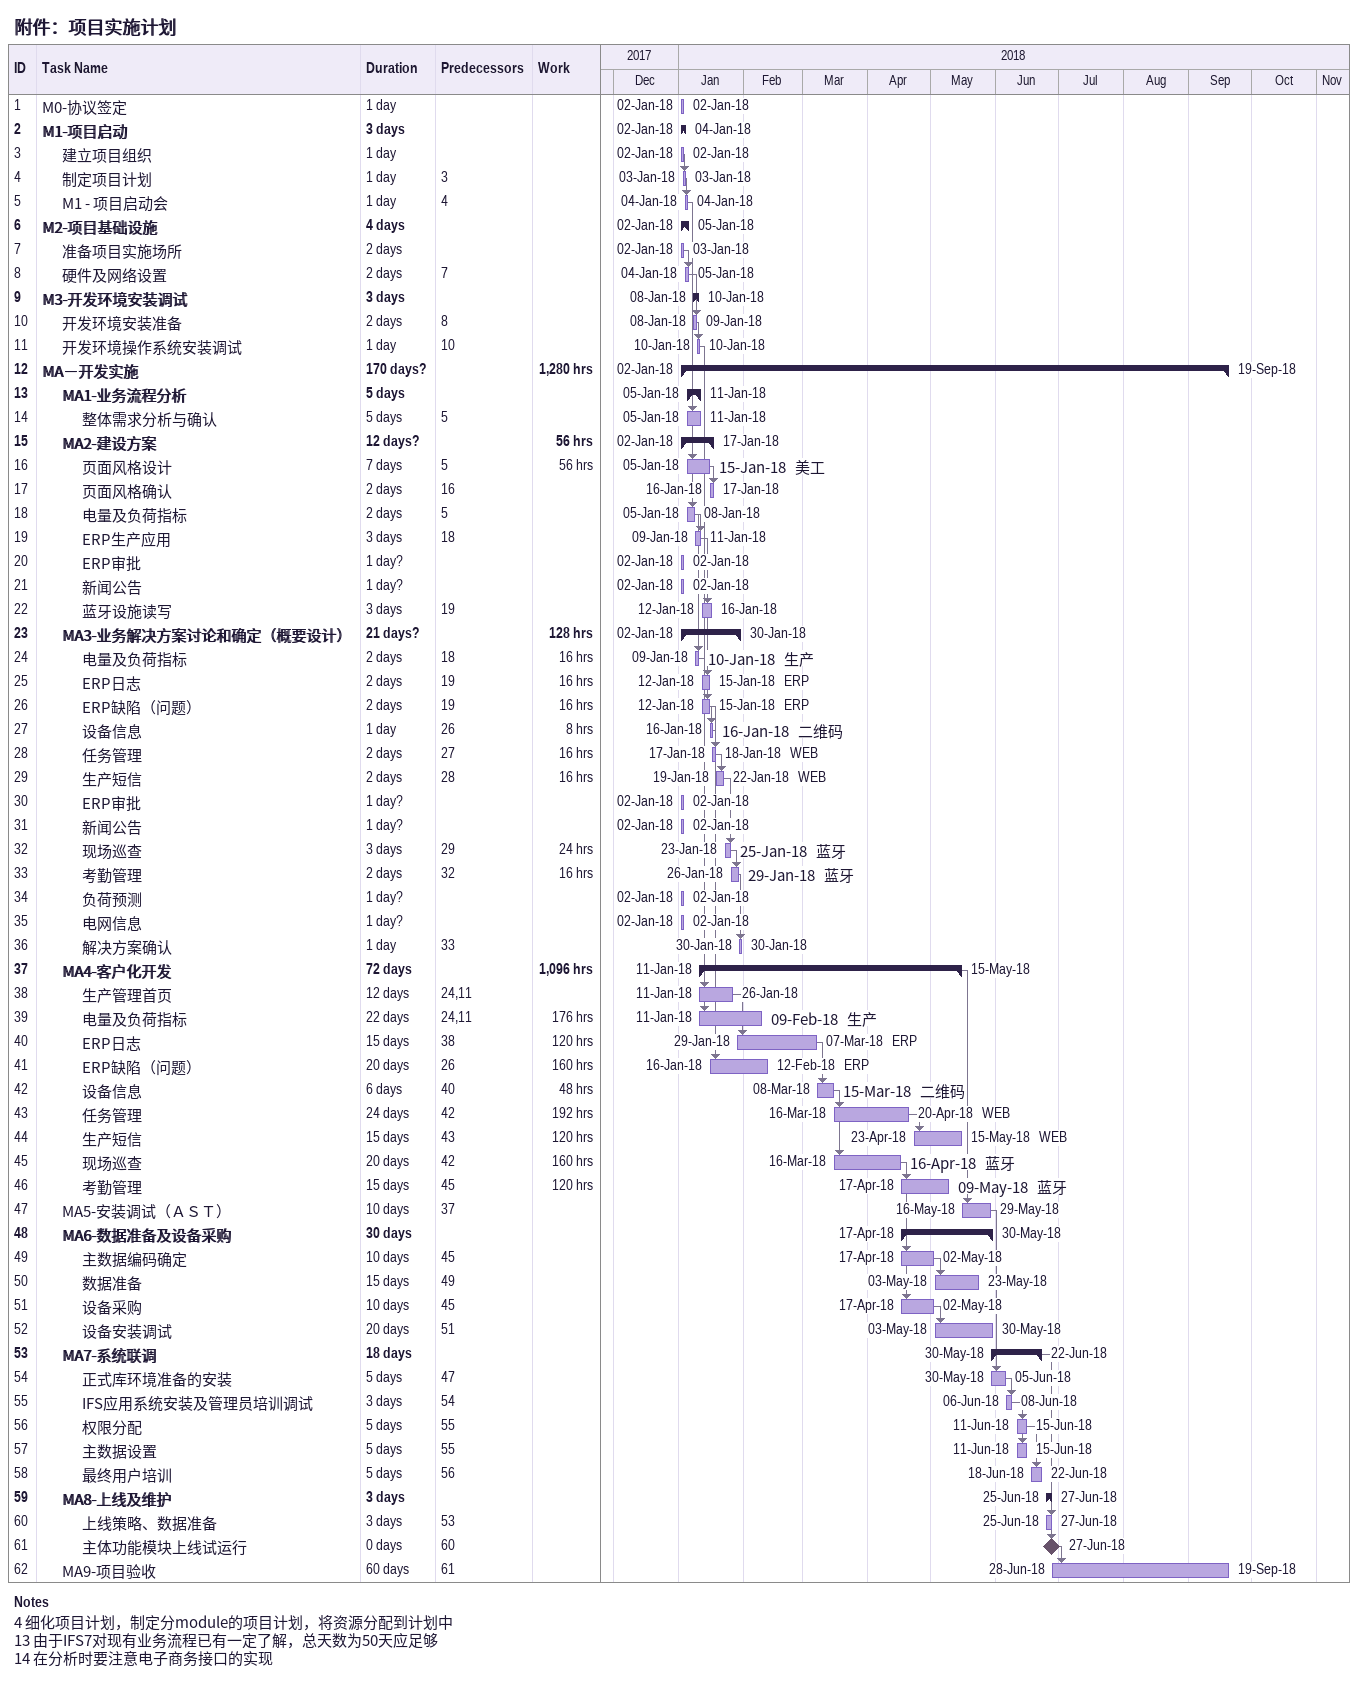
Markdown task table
附件：项目实施计划

| ID | Level | Task | Duration | Start | Finish | Predecessors | Resources | Work (h) |
|---|---|---|---|---|---|---|---|---|
| 1 | 1 | M0-协议签定 | 1d | 2018-01-02 | 2018-01-02 |  |  |  |
| 2 | 1 | **M1-项目启动** | 3d | 2018-01-02 | 2018-01-04 |  |  |  |
| 3 | 2 | 建立项目组织 | 1d | 2018-01-02 | 2018-01-02 |  |  |  |
| 4 | 2 | 制定项目计划 | 1d | 2018-01-03 | 2018-01-03 | 3 |  |  |
| 5 | 2 | M1 - 项目启动会 | 1d | 2018-01-04 | 2018-01-04 | 4 |  |  |
| 6 | 1 | **M2-项目基础设施** | 4d | 2018-01-02 | 2018-01-05 |  |  |  |
| 7 | 2 | 准备项目实施场所 | 2d | 2018-01-02 | 2018-01-03 |  |  |  |
| 8 | 2 | 硬件及网络设置 | 2d | 2018-01-04 | 2018-01-05 | 7 |  |  |
| 9 | 1 | **M3-开发环境安装调试** | 3d | 2018-01-08 | 2018-01-10 |  |  |  |
| 10 | 2 | 开发环境安装准备 | 2d | 2018-01-08 | 2018-01-09 | 8 |  |  |
| 11 | 2 | 开发环境操作系统安装调试 | 1d | 2018-01-10 | 2018-01-10 | 10 |  |  |
| 12 | 1 | **MA－开发实施** | 170d? | 2018-01-02 | 2018-09-19 |  |  | 1280 |
| 13 | 2 | **MA1-业务流程分析** | 5d | 2018-01-05 | 2018-01-11 |  |  |  |
| 14 | 3 | 整体需求分析与确认 | 5d | 2018-01-05 | 2018-01-11 | 5 |  |  |
| 15 | 2 | **MA2-建设方案** | 12d? | 2018-01-02 | 2018-01-17 |  |  | 56 |
| 16 | 3 | 页面风格设计 | 7d | 2018-01-05 | 2018-01-15 | 5 | 美工 | 56 |
| 17 | 3 | 页面风格确认 | 2d | 2018-01-16 | 2018-01-17 | 16 |  |  |
| 18 | 3 | 电量及负荷指标 | 2d | 2018-01-05 | 2018-01-08 | 5 |  |  |
| 19 | 3 | ERP生产应用 | 3d | 2018-01-09 | 2018-01-11 | 18 |  |  |
| 20 | 3 | ERP审批 | 1d? | 2018-01-02 | 2018-01-02 |  |  |  |
| 21 | 3 | 新闻公告 | 1d? | 2018-01-02 | 2018-01-02 |  |  |  |
| 22 | 3 | 蓝牙设施读写 | 3d | 2018-01-12 | 2018-01-16 | 19 |  |  |
| 23 | 2 | **MA3-业务解决方案讨论和确定（概要设计）** | 21d? | 2018-01-02 | 2018-01-30 |  |  | 128 |
| 24 | 3 | 电量及负荷指标 | 2d | 2018-01-09 | 2018-01-10 | 18 | 生产 | 16 |
| 25 | 3 | ERP日志 | 2d | 2018-01-12 | 2018-01-15 | 19 | ERP | 16 |
| 26 | 3 | ERP缺陷（问题） | 2d | 2018-01-12 | 2018-01-15 | 19 | ERP | 16 |
| 27 | 3 | 设备信息 | 1d | 2018-01-16 | 2018-01-16 | 26 | 二维码 | 8 |
| 28 | 3 | 任务管理 | 2d | 2018-01-17 | 2018-01-18 | 27 | WEB | 16 |
| 29 | 3 | 生产短信 | 2d | 2018-01-19 | 2018-01-22 | 28 | WEB | 16 |
| 30 | 3 | ERP审批 | 1d? | 2018-01-02 | 2018-01-02 |  |  |  |
| 31 | 3 | 新闻公告 | 1d? | 2018-01-02 | 2018-01-02 |  |  |  |
| 32 | 3 | 现场巡查 | 3d | 2018-01-23 | 2018-01-25 | 29 | 蓝牙 | 24 |
| 33 | 3 | 考勤管理 | 2d | 2018-01-26 | 2018-01-29 | 32 | 蓝牙 | 16 |
| 34 | 3 | 负荷预测 | 1d? | 2018-01-02 | 2018-01-02 |  |  |  |
| 35 | 3 | 电网信息 | 1d? | 2018-01-02 | 2018-01-02 |  |  |  |
| 36 | 3 | 解决方案确认 | 1d | 2018-01-30 | 2018-01-30 | 33 |  |  |
| 37 | 2 | **MA4-客户化开发** | 72d | 2018-01-11 | 2018-05-15 |  |  | 1096 |
| 38 | 3 | 生产管理首页 | 12d | 2018-01-11 | 2018-01-26 | 24, 11 |  |  |
| 39 | 3 | 电量及负荷指标 | 22d | 2018-01-11 | 2018-02-09 | 24, 11 | 生产 | 176 |
| 40 | 3 | ERP日志 | 15d | 2018-01-29 | 2018-03-07 | 38 | ERP | 120 |
| 41 | 3 | ERP缺陷（问题） | 20d | 2018-01-16 | 2018-02-12 | 26 | ERP | 160 |
| 42 | 3 | 设备信息 | 6d | 2018-03-08 | 2018-03-15 | 40 | 二维码 | 48 |
| 43 | 3 | 任务管理 | 24d | 2018-03-16 | 2018-04-20 | 42 | WEB | 192 |
| 44 | 3 | 生产短信 | 15d | 2018-04-23 | 2018-05-15 | 43 | WEB | 120 |
| 45 | 3 | 现场巡查 | 20d | 2018-03-16 | 2018-04-16 | 42 | 蓝牙 | 160 |
| 46 | 3 | 考勤管理 | 15d | 2018-04-17 | 2018-05-09 | 45 | 蓝牙 | 120 |
| 47 | 2 | MA5-安装调试（ＡＳＴ） | 10d | 2018-05-16 | 2018-05-29 | 37 |  |  |
| 48 | 2 | **MA6-数据准备及设备采购** | 30d | 2018-04-17 | 2018-05-30 |  |  |  |
| 49 | 3 | 主数据编码确定 | 10d | 2018-04-17 | 2018-05-02 | 45 |  |  |
| 50 | 3 | 数据准备 | 15d | 2018-05-03 | 2018-05-23 | 49 |  |  |
| 51 | 3 | 设备采购 | 10d | 2018-04-17 | 2018-05-02 | 45 |  |  |
| 52 | 3 | 设备安装调试 | 20d | 2018-05-03 | 2018-05-30 | 51 |  |  |
| 53 | 2 | **MA7-系统联调** | 18d | 2018-05-30 | 2018-06-22 |  |  |  |
| 54 | 3 | 正式库环境准备的安装 | 5d | 2018-05-30 | 2018-06-05 | 47 |  |  |
| 55 | 3 | IFS应用系统安装及管理员培训调试 | 3d | 2018-06-06 | 2018-06-08 | 54 |  |  |
| 56 | 3 | 权限分配 | 5d | 2018-06-11 | 2018-06-15 | 55 |  |  |
| 57 | 3 | 主数据设置 | 5d | 2018-06-11 | 2018-06-15 | 55 |  |  |
| 58 | 3 | 最终用户培训 | 5d | 2018-06-18 | 2018-06-22 | 56 |  |  |
| 59 | 2 | **MA8-上线及维护** | 3d | 2018-06-25 | 2018-06-27 |  |  |  |
| 60 | 3 | 上线策略、数据准备 | 3d | 2018-06-25 | 2018-06-27 | 53 |  |  |
| 61 | 3 | 主体功能模块上线试运行 | 0d | 2018-06-27 | 2018-06-27 | 60 |  |  |
| 62 | 2 | MA9-项目验收 | 60d | 2018-06-28 | 2018-09-19 | 61 |  |  |

Notes
- 4: 细化项目计划，制定分module的项目计划，将资源分配到计划中
- 13: 由于IFS7对现有业务流程已有一定了解，总天数为50天应足够
- 14: 在分析时要注意电子商务接口的实现
